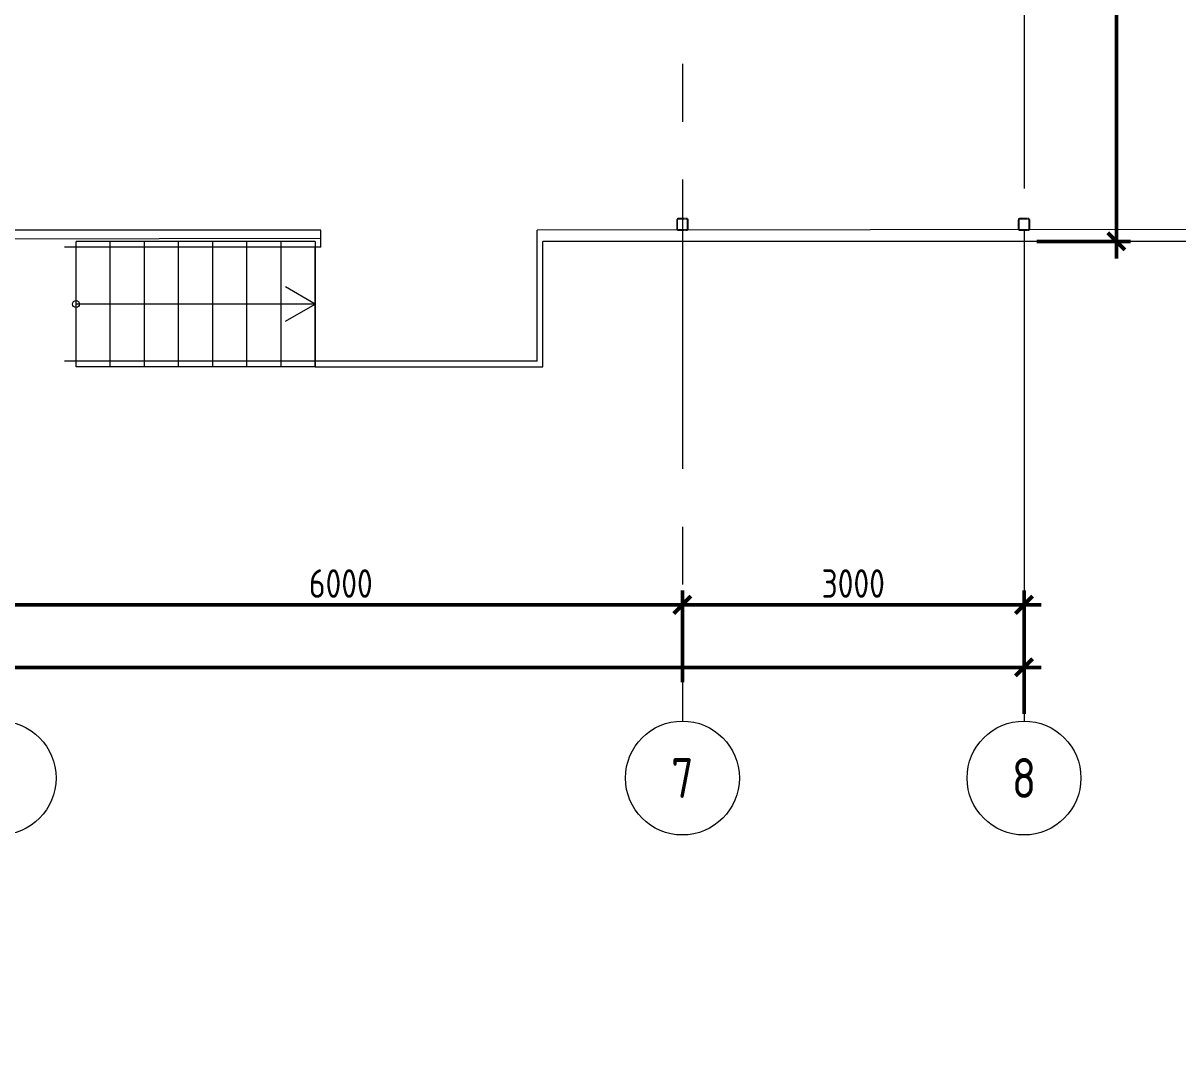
# Model space of a CAD drawing. Header units: millimetres. Extents: x -553547 to 230550, y -59438 to 214451.
# Drawn here: x 122124 to 132265, y -1991 to 7007 of the extents above; entities that cross this region are included whole.
import ezdxf
from ezdxf import colors
from ezdxf.entities.mleader import LeaderData, LeaderLine
from ezdxf.math import Vec2, Vec3

# ---------------------------------------------------------------- set-up
doc = ezdxf.new("R2010")
doc.units = ezdxf.units.MM
doc.linetypes.add('GOST2.303 6', pattern=[12, 8, -1.5, 1, -1.5])
doc.linetypes.add('осевая', pattern=[50.8, 31.75, -6.35, 6.35, -6.35])
for name, color, linetype, lineweight in [('0Оси', 252, 'GOST2.303 6', 13), ('_Оси', 252, 'Continuous', 9), ('АР_Размеры', 7, 'Continuous', 20), ('АР_Тонкие', 7, 'Continuous', 0)]:
    doc.layers.add(name, color=color, linetype=linetype, lineweight=lineweight)
doc.layers.add('АТ_Кабельный короб', color=7, linetype='Continuous', lineweight=50, true_color=0xff01ff)
doc.styles.add('GOST type A', font='GOST2304A.ttf')
doc.styles.add('ГОСТ', font='cs_gost2304.shx')
doc.linetypes.add('FENCELINE1', pattern='A,6.35,-2.54,[133,ltypeshp.shx,S=2.54,R=0,X=-2.54,Y=0],-2.54,25.4', length=36.83)
doc.linetypes.add('КАБЕЛЬ_В_КОРОБЕ', pattern='A,5,[130,ltypeshp.shx,S=1,R=0,X=0,Y=0],1.5,[130,ltypeshp.shx,S=1.5,R=90,X=0,Y=-1],0,[130,ltypeshp.shx,S=2.1,R=90,X=0,Y=1],1,[130,ltypeshp.shx,S=1,R=0,X=0.5,Y=0],5', length=12.5)
doc.dimstyles.new('100 Ариал', dxfattribs={"dimscale": 100, "dimtxt": 2.5, "dimasz": 1.5, "dimexe": 1.25, "dimexo": 0.625, "dimtad": 1, "dimdec": 0, "dimrnd": 0.001, "dimtxsty": 'ГОСТ', "dimblk": 'OBLIQUE', "dimcen": 1.5, "dimdle": 1.5, "dimclrt": 256, "dimadec": 0, "dimazin": 2, "dimtfac": 0.75, "dimtdec": 0, "dimtmove": 1, "dimatfit": 3, "dimfxl": 7, "dimfxlon": 1, "dimtolj": 1, "dimarcsym": 2})

# ---------------------------------------------------------------- blocks, each defined once
blk = doc.blocks.new('step_top_view')
at = {"layer": 'АР_Тонкие', "color": 252, "ltscale": 0.1}
for p, q in [((0, 1100), (-2000, 1100)), ((-2000, 1100), (-2000, 0)), ((0, 0), (0, 1100)), ((0, 1100), (0, 50)), ((0, 1100), (2100, 1100)), ((300, 1100), (300, 0)), ((600, 1100), (600, 0)), ((900, 1100), (900, 0)), ((1200, 1100), (1200, 0)), ((1500, 1100), (1500, 0)), ((1800, 1100), (1800, 0)), ((2100, 1100), (2100, 0)), ((0, 0), (2100, 0))]:
    blk.add_line(p, q, dxfattribs=at)
at = {"layer": 'АР_Тонкие', "color": 252, "linetype": 'FENCELINE1', "ltscale": 13}
for p, q in [((-1950, 1050), (-1950, -100)), ((-1950, 1050), (2200, 1050)), ((-50, 50), (-50, -100)), ((-50, 50), (2200, 50))]:
    blk.add_line(p, q, dxfattribs=at)
at = {"layer": 'АР_Тонкие', "color": 252}
for p, q in [((260, 700), (0, 550)), ((0, 550), (260, 400))]:
    blk.add_line(p, q, dxfattribs=at)
blk.add_lwpolyline([(0, 550), (2100, 550)], dxfattribs=at)
blk.add_circle((2100, 550), 30, dxfattribs=at)
blk = doc.blocks.new('A$C62bef24c')
at = {"color": 252}
for points in [[(35960, -3300), (36040, -3300, 0.414214), (36050, -3290), (36050, -3210, 0.414214), (36040, -3200), (35960, -3200, 0.414214), (35950, -3210), (35950, -3290, 0.414214)], [(35960, -3296), (36040, -3296, 0.414214), (36046, -3290), (36046, -3210, 0.414214), (36040, -3204), (35960, -3204, 0.414214), (35954, -3210), (35954, -3290, 0.414214)], [(38960, -3300), (39040, -3300, 0.414214), (39050, -3290), (39050, -3210, 0.414214), (39040, -3200), (38960, -3200, 0.414214), (38950, -3210), (38950, -3290, 0.414214)], [(38960, -3296), (39040, -3296, 0.414214), (39046, -3290), (39046, -3210, 0.414214), (39040, -3204), (38960, -3204, 0.414214), (38954, -3210), (38954, -3290, 0.414214)]]:
    blk.add_lwpolyline(points, format="xyb", close=True, dxfattribs=at)
blk = doc.blocks.new('_Oblique')
at = {"color": 0, "linetype": 'ByBlock', "lineweight": -2}
blk.add_line((-0.5, -0.5), (0.5, 0.5), dxfattribs=at)
blk = doc.blocks.new('*D653')
at = {"layer": 'Defpoints', "color": 0, "lineweight": 30, "transparency": 16777216}
for p in [(131399, -11817), (131399, -12558), (125399, -12838)]:
    blk.add_point(p, dxfattribs=at)
at = {"layer": 'АР_Размеры', "color": 0, "lineweight": -2, "transparency": 16777216}
for p, q in [((125399, -12517), (125399, -11692)), ((131399, -12495), (131399, -11692)), ((125249, -11817), (131549, -11817))]:
    blk.add_line(p, q, dxfattribs=at)
at = {"layer": 'АР_Размеры', "color": 0, "lineweight": -2, "transparency": 16777216, "xscale": 150, "yscale": 150, "zscale": 150, "rotation": 180}
blk.add_blockref('_Oblique', (125399, -11817), dxfattribs=at)
at = {"layer": 'АР_Размеры', "color": 0, "lineweight": -2, "transparency": 16777216, "xscale": 150, "yscale": 150, "zscale": 150}
blk.add_blockref('_Oblique', (131399, -11817), dxfattribs=at)
at = {"layer": 'АР_Размеры', "color": 251, "lineweight": 0, "true_color": 0x636466, "transparency": 16777216, "insert": (128399, -11630), "char_height": 250, "attachment_point": 5, "style": 'GOST type A'}
blk.add_mtext('\\A1;6000', dxfattribs=at)
blk = doc.blocks.new('*D656')
at = {"layer": 'Defpoints', "color": 0, "lineweight": 30, "transparency": 16777216}
for p in [(133950, 4764), (133700, -8626), (135210, -8626)]:
    blk.add_point(p, dxfattribs=at)
at = {"layer": 'АР_Размеры', "color": 0, "lineweight": -2, "transparency": 16777216}
for p, q in [((135210, 4914), (135210, -8776)), ((134510, 4764), (135335, 4764)), ((134510, -8626), (135335, -8626))]:
    blk.add_line(p, q, dxfattribs=at)
at = {"layer": 'АР_Размеры', "color": 0, "lineweight": -2, "transparency": 16777216, "xscale": 150, "yscale": 150, "zscale": 150}
for p, rotation in [((135210, 4764), 90), ((135210, -8626), 270)]:
    blk.add_blockref('_Oblique', p, dxfattribs=dict(at, rotation=rotation))
at = {"layer": 'АР_Размеры', "color": 251, "lineweight": 0, "true_color": 0x636466, "transparency": 16777216, "insert": (135023, -1931), "char_height": 250, "attachment_point": 5, "rotation": 90, "style": 'GOST type A'}
blk.add_mtext('\\A1;13390', dxfattribs=at)
blk = doc.blocks.new('*D659')
at = {"layer": 'Defpoints', "color": 0, "lineweight": 30, "transparency": 16777216}
for p in [(134399, -11817), (131399, -12558), (134399, -12838)]:
    blk.add_point(p, dxfattribs=at)
at = {"layer": 'АР_Размеры', "color": 0, "lineweight": -2, "transparency": 16777216}
for p, q in [((131399, -12495), (131399, -11692)), ((134399, -12517), (134399, -11692)), ((131249, -11817), (134549, -11817))]:
    blk.add_line(p, q, dxfattribs=at)
at = {"layer": 'АР_Размеры', "color": 0, "lineweight": -2, "transparency": 16777216, "xscale": 150, "yscale": 150, "zscale": 150, "rotation": 180}
blk.add_blockref('_Oblique', (131399, -11817), dxfattribs=at)
at = {"layer": 'АР_Размеры', "color": 0, "lineweight": -2, "transparency": 16777216, "xscale": 150, "yscale": 150, "zscale": 150}
blk.add_blockref('_Oblique', (134399, -11817), dxfattribs=at)
at = {"layer": 'АР_Размеры', "color": 251, "lineweight": 0, "true_color": 0x636466, "transparency": 16777216, "insert": (132899, -11630), "char_height": 250, "attachment_point": 5, "style": 'GOST type A'}
blk.add_mtext('\\A1;3000', dxfattribs=at)
blk = doc.blocks.new('*D663')
at = {"layer": 'Defpoints', "color": 0, "lineweight": 30, "transparency": 16777216}
for p in [(134399, -12366), (95399, -12838), (134399, -12838)]:
    blk.add_point(p, dxfattribs=at)
at = {"layer": 'АР_Размеры', "color": 0, "lineweight": -2, "transparency": 16777216}
for p, q in [((95399, -12775), (95399, -12241)), ((134399, -12775), (134399, -12241)), ((95249, -12366), (134549, -12366))]:
    blk.add_line(p, q, dxfattribs=at)
at = {"layer": 'АР_Размеры', "color": 0, "lineweight": -2, "transparency": 16777216, "xscale": 150, "yscale": 150, "zscale": 150, "rotation": 180}
blk.add_blockref('_Oblique', (95399, -12366), dxfattribs=at)
at = {"layer": 'АР_Размеры', "color": 0, "lineweight": -2, "transparency": 16777216, "xscale": 150, "yscale": 150, "zscale": 150}
blk.add_blockref('_Oblique', (134399, -12366), dxfattribs=at)
at = {"layer": 'АР_Размеры', "color": 251, "lineweight": 0, "true_color": 0x636466, "transparency": 16777216, "insert": (114899, -12178), "char_height": 250, "attachment_point": 5, "style": 'GOST type A'}
blk.add_mtext('\\A1;39000', dxfattribs=at)
blk = doc.blocks.new('АР')
at = {"color": 252}
ml = blk.add_multileader_mtext('Standard', dxfattribs=at)
ml.set_content('0,000', color=252, style='GOST type A')
ml.set_leader_properties(color=256)
ml.build(insert=Vec2(0, 0))
ml.multileader.update_dxf_attribs({"has_dogleg": 0, "has_text_frame": 1, "text_left_attachment_type": 7, "text_right_attachment_type": 6, "dogleg_length": 0, "arrow_head_size": 200})
ctx = ml.context
ctx.base_point, ctx.char_height, ctx.arrow_head_size, ctx.landing_gap_size, ctx.plane_origin = Vec3(649404.1, -245448.8), 250, 200, 50, Vec3(-514199.9, -248177.5)
ctx.left_attachment, ctx.right_attachment = 7, 6
notes = []
notes.append((ctx, [(0, (0, 0, 0), (0, 0), (1, 0), 1, [])]))
ctx.mtext.insert, ctx.mtext.flow_direction = Vec3(649454.1, -245161.3), 5
ml = blk.add_multileader_mtext('Standard', dxfattribs=at)
ml.set_content('0,000', color=252, style='GOST type A')
ml.set_leader_properties(color=256)
ml.build(insert=Vec2(0, 0))
ml.multileader.update_dxf_attribs({"has_dogleg": 0, "has_text_frame": 1, "text_left_attachment_type": 7, "text_right_attachment_type": 6, "dogleg_length": 0, "arrow_head_size": 200})
ctx = ml.context
ctx.base_point, ctx.char_height, ctx.arrow_head_size, ctx.landing_gap_size, ctx.plane_origin = Vec3(641715.8, -241787.5), 250, 200, 50, Vec3(-521888.2, -239063.6)
ctx.left_attachment, ctx.right_attachment = 7, 6
notes.append((ctx, [(0, (0, 0, 0), (0, 0), (1, 0), 1, [])]))
ctx.mtext.insert, ctx.mtext.flow_direction = Vec3(641765.8, -241500), 5
ml = blk.add_multileader_mtext('Standard', dxfattribs=at)
ml.set_content('-0,020', color=252, style='GOST type A')
ml.set_leader_properties(color=256)
ml.build(insert=Vec2(0, 0))
ml.multileader.update_dxf_attribs({"has_dogleg": 0, "has_text_frame": 1, "text_left_attachment_type": 7, "text_right_attachment_type": 6, "dogleg_length": 0, "arrow_head_size": 200})
ctx = ml.context
ctx.base_point, ctx.char_height, ctx.arrow_head_size, ctx.landing_gap_size, ctx.plane_origin = Vec3(677883.5, -235529.3), 250, 200, 50, Vec3(-485627.9, -231830.1)
ctx.left_attachment, ctx.right_attachment = 7, 6
notes.append((ctx, [(0, (0, 0, 0), (0, 0), (1, 0), 1, [])]))
ctx.mtext.insert, ctx.mtext.flow_direction = Vec3(677933.5, -235241.8), 5
ml = blk.add_multileader_mtext('Standard', dxfattribs=at)
ml.set_content('0,000', color=252, style='GOST type A')
ml.set_leader_properties(color=256)
ml.build(insert=Vec2(0, 0))
ml.multileader.update_dxf_attribs({"has_dogleg": 0, "has_text_frame": 1, "text_left_attachment_type": 7, "text_right_attachment_type": 6, "dogleg_length": 0, "arrow_head_size": 200})
ctx = ml.context
ctx.base_point, ctx.char_height, ctx.arrow_head_size, ctx.landing_gap_size, ctx.plane_origin = Vec3(656104.7, -253706.8), 250, 200, 50, Vec3(-507499.3, -250982.9)
ctx.left_attachment, ctx.right_attachment = 7, 6
notes.append((ctx, [(0, (0, 0, 0), (0, 0), (1, 0), 1, [])]))
ctx.mtext.insert, ctx.mtext.flow_direction = Vec3(656154.7, -253419.3), 5
ml = blk.add_multileader_mtext('Standard', dxfattribs=at)
ml.set_content('0,000', color=252, style='GOST type A')
ml.set_leader_properties(color=256)
ml.build(insert=Vec2(0, 0))
ml.multileader.update_dxf_attribs({"has_dogleg": 0, "has_text_frame": 1, "text_left_attachment_type": 7, "text_right_attachment_type": 6, "dogleg_length": 0, "arrow_head_size": 200})
ctx = ml.context
ctx.base_point, ctx.char_height, ctx.arrow_head_size, ctx.landing_gap_size, ctx.plane_origin = Vec3(674120.3, -254449.4), 250, 200, 50, Vec3(-489483.8, -251725.5)
ctx.left_attachment, ctx.right_attachment = 7, 6
notes.append((ctx, [(0, (0, 0, 0), (0, 0), (1, 0), 1, [])]))
ctx.mtext.insert, ctx.mtext.flow_direction = Vec3(674170.3, -254161.9), 5
ml = blk.add_multileader_mtext('Standard', dxfattribs=at)
ml.set_content('0,000', color=252, style='GOST type A')
ml.set_leader_properties(color=256)
ml.build(insert=Vec2(0, 0))
ml.multileader.update_dxf_attribs({"has_dogleg": 0, "has_text_frame": 1, "text_left_attachment_type": 7, "text_right_attachment_type": 6, "dogleg_length": 0, "arrow_head_size": 200})
ctx = ml.context
ctx.base_point, ctx.char_height, ctx.arrow_head_size, ctx.landing_gap_size, ctx.plane_origin = Vec3(683757.5, -246454.6), 250, 200, 50, Vec3(-479846.5, -243730.6)
ctx.left_attachment, ctx.right_attachment = 7, 6
notes.append((ctx, [(0, (0, 0, 0), (0, 0), (1, 0), 1, [])]))
ctx.mtext.insert, ctx.mtext.flow_direction = Vec3(683807.5, -246167), 5
ml = blk.add_multileader_mtext('Standard', dxfattribs=at)
ml.set_content('0,000', color=252, style='GOST type A')
ml.set_leader_properties(color=256)
ml.build(insert=Vec2(0, 0))
ml.multileader.update_dxf_attribs({"has_dogleg": 0, "has_text_frame": 1, "text_left_attachment_type": 7, "text_right_attachment_type": 6, "dogleg_length": 0, "arrow_head_size": 200})
ctx = ml.context
ctx.base_point, ctx.char_height, ctx.arrow_head_size, ctx.landing_gap_size, ctx.plane_origin = Vec3(643346.8, -237132.2), 250, 200, 50, Vec3(-520257.3, -234408.2)
ctx.left_attachment, ctx.right_attachment = 7, 6
notes.append((ctx, [(0, (0, 0, 0), (0, 0), (1, 0), 1, [])]))
ctx.mtext.insert, ctx.mtext.flow_direction = Vec3(643396.8, -236844.6), 5
ml = blk.add_multileader_mtext('Standard', dxfattribs=at)
ml.set_content('+0,100', color=252, style='GOST type A')
ml.set_leader_properties(color=256)
ml.build(insert=Vec2(0, 0))
ml.multileader.update_dxf_attribs({"has_dogleg": 0, "has_text_frame": 1, "text_left_attachment_type": 7, "text_right_attachment_type": 6, "dogleg_length": 0, "arrow_head_size": 200})
ctx = ml.context
ctx.base_point, ctx.char_height, ctx.arrow_head_size, ctx.landing_gap_size, ctx.plane_origin = Vec3(670361, -237807.4), 250, 200, 50, Vec3(-493243.1, -235083.5)
ctx.left_attachment, ctx.right_attachment = 7, 6
notes.append((ctx, [(0, (0, 0, 0), (0, 0), (1, 0), 1, [])]))
ctx.mtext.insert, ctx.mtext.flow_direction = Vec3(670411, -237519.9), 5
ml = blk.add_multileader_mtext('Standard', dxfattribs=at)
ml.set_content('+0,600', color=252, style='GOST type A')
ml.set_leader_properties(color=256)
ml.build(insert=Vec2(0, 0))
ml.multileader.update_dxf_attribs({"has_dogleg": 0, "has_text_frame": 1, "text_left_attachment_type": 7, "text_right_attachment_type": 6, "dogleg_length": 0, "arrow_head_size": 200})
ctx = ml.context
ctx.base_point, ctx.char_height, ctx.arrow_head_size, ctx.landing_gap_size, ctx.plane_origin = Vec3(651984.7, -241980.5), 250, 200, 50, Vec3(-511405.9, -240931)
ctx.left_attachment, ctx.right_attachment = 7, 6
notes.append((ctx, [(0, (0, 0, 0), (0, 0), (1, 0), 1, [])]))
ctx.mtext.insert, ctx.mtext.flow_direction = Vec3(652034.7, -241693), 5
ml = blk.add_multileader_mtext('Standard', dxfattribs=at)
ml.set_content('-0,100', color=252, style='GOST type A')
ml.set_leader_properties(color=256)
ml.build(insert=Vec2(0, 0))
ml.multileader.update_dxf_attribs({"has_dogleg": 0, "has_text_frame": 1, "text_left_attachment_type": 7, "text_right_attachment_type": 6, "dogleg_length": 0, "arrow_head_size": 200})
ctx = ml.context
ctx.base_point, ctx.char_height, ctx.arrow_head_size, ctx.landing_gap_size, ctx.plane_origin = Vec3(648501.3, -240196.6, 75705.6), 250, 200, 50, Vec3(-514889.3, -239147.1, 75705.6)
ctx.left_attachment, ctx.right_attachment = 7, 6
notes.append((ctx, [(0, (0, 0, 0), (0, 0), (1, 0), 1, [])]))
ctx.mtext.insert, ctx.mtext.flow_direction = Vec3(648551.3, -239909, 75705.6), 5
for ctx, leaders in notes:
    for number, flags, end, landing, length, lines in leaders:
        leader = LeaderData()
        leader.index, (leader.has_last_leader_line, leader.has_dogleg_vector, leader.attachment_direction) = number, flags
        leader.last_leader_point, leader.dogleg_vector, leader.dogleg_length = Vec3(end), Vec3(landing), length
        for number, points, colour, breaks in lines:
            line = LeaderLine()
            line.index, line.vertices, line.color, line.breaks = number, Vec3.list(points), colors.encode_raw_color(colour), breaks
            leader.lines.append(line)
        ctx.leaders.append(leader)
blk = doc.blocks.new('план А')
at = {"layer": '_Оси', "color": 251, "linetype": 'осевая', "lineweight": 0, "ltscale": 80, "true_color": 0x636466}
for p, q in [((134398.7, 10635.2), (134398.7, -12837.6)), ((131398.7, 44.9), (131398.7, -12837.6))]:
    blk.add_line(p, q, dxfattribs=at)
at = {"layer": '_Оси', "color": 251, "lineweight": 0, "true_color": 0x636466}
for centre in [(125398.7, -13337.6), (131398.7, -13337.6), (134398.7, -13337.6)]:
    blk.add_circle(centre, 500, dxfattribs=at)
at = {"layer": 'АР_Размеры', "color": 251, "lineweight": 0, "true_color": 0x636466}
blk.add_lwpolyline([(134398.7, -8526.6), (134398.7, -9768.1)], dxfattribs=at)
at = {"layer": 'АР_Тонкие', "color": 251, "lineweight": 0, "true_color": 0x636466}
for p, q in [((128223.7, -8601.4), (113298.7, -8626.4)), ((138148.7, -8626.4), (130173.7, -8626.4))]:
    blk.add_line(p, q, dxfattribs=at)
at = {"layer": 'АР_Тонкие', "color": 251, "linetype": 'FENCELINE1', "lineweight": 0, "ltscale": 13, "true_color": 0x636466}
for p, q in [((128223.7, -8526.4), (121718.7, -8526.4)), ((138048.7, -8521.8), (130123.7, -8526.4))]:
    blk.add_line(p, q, dxfattribs=at)
at = {"layer": '0Оси', "color": 251, "lineweight": 0, "true_color": 0x636466}
blk.add_blockref('A$C62bef24c', (95398.7, -5226.4), dxfattribs=at)
at = {"layer": 'АР_Тонкие', "color": 251, "lineweight": 0, "true_color": 0x636466, "rotation": 180}
blk.add_blockref('step_top_view', (128173.7, -8626.4), dxfattribs=at)
at = {"layer": '_Оси', "color": 251, "lineweight": 0, "true_color": 0x636466, "char_height": 350, "width": 166.561, "attachment_point": 5, "style": 'GOST type A'}
for s, insert in [('7', (131398.7, -13337.6)), ('8', (134398.7, -13337.6))]:
    blk.add_mtext(s, dxfattribs=dict(at, insert=insert))
at = {"layer": 'АР_Размеры', "color": 251, "lineweight": 0, "true_color": 0x636466}
dim = blk.add_linear_dim(base=(135210.5, -8626.4), p1=(133950.4, 4763.6), p2=(133700.4, -8626.4), angle=90, dimstyle='100 Ариал', override={"dimtxsty": 'GOST type A', "dimblk1": 'Oblique', "dimblk2": 'Oblique', "dimsah": 1, "dimclrt": 251}, dxfattribs=at)
dim.commit()
dim.dimension.update_dxf_attribs({"geometry": '*D656', "text_midpoint": (135022.9, -1931.4)})
for base, p1, p2, picture, middle in [((131398.7, -11817.2), (125398.7, -12837.6), (131398.7, -12557.7), '*D653', (128398.7, -11629.6)), ((134398.7, -11817.2), (131398.7, -12557.7), (134398.7, -12837.6), '*D659', (132898.7, -11629.6)), ((134398.7, -12365.8), (95398.7, -12837.6), (134398.7, -12837.6), '*D663', (114898.7, -12178.2))]:
    dim = blk.add_linear_dim(base=base, p1=p1, p2=p2, dimstyle='100 Ариал', override={"dimtxsty": 'GOST type A', "dimblk1": 'Oblique', "dimblk2": 'Oblique', "dimsah": 1, "dimclrt": 251}, dxfattribs=at)
    dim.commit()
    dim.dimension.update_dxf_attribs({"geometry": picture, "text_midpoint": middle})

msp = doc.modelspace()

# ---------------------------------------------------------------- block references
at = {"layer": 'АР_Размеры', "color": 18, "true_color": 0x000000}
for p in [(-553547.366, 214451.275), (-485509.064, 206951.83)]:
    msp.add_blockref('АР', p, dxfattribs=at)
at = {"layer": 'АТ_Кабельный короб', "linetype": 'КАБЕЛЬ_В_КОРОБЕ', "ltscale": 50}
msp.add_blockref('план А', (-3484.747, 13716.579), dxfattribs=at)

doc.saveas('drawing.dxf')
